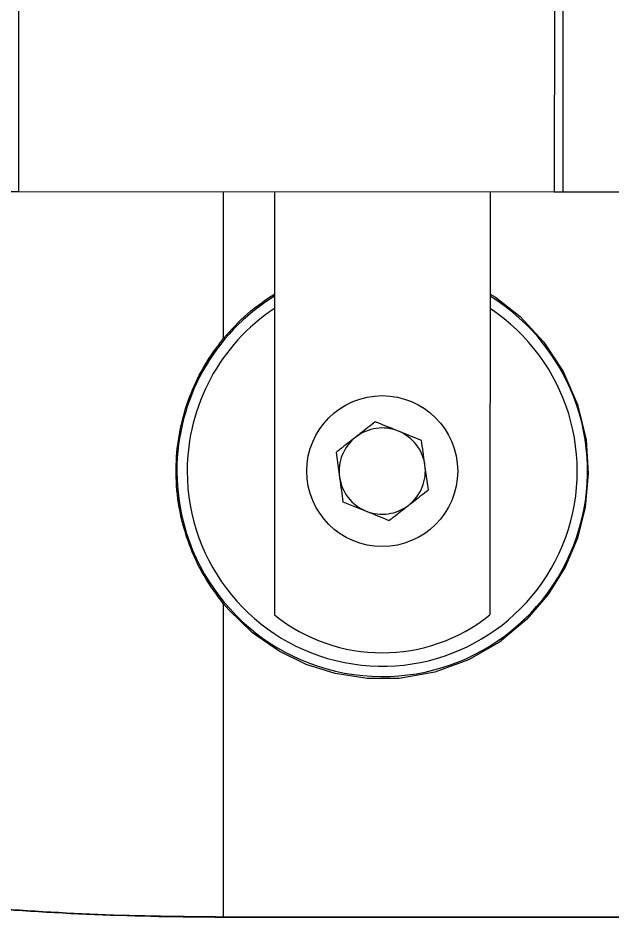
# Model space of a CAD drawing. Extents: x 12.3 to 108.7, y 1.1 to 80.4.
# Drawn here: x 17.05 to 20.5, y 30.11 to 35.32 of the extents above; entities that cross this region are included whole.
import ezdxf

# ---------------------------------------------------------------- set-up
doc = ezdxf.new("R2010")
doc.units = 0
doc.header["$MEASUREMENT"] = 0
doc.layers.add('OBJECT', color=7, linetype='CONTINUOUS')

msp = doc.modelspace()

# ---------------------------------------------------------------- linework, layer by layer
at = {"layer": 'OBJECT'}
for p, q in [((17.057, 34.3121), (17.0582, 41.0871)), ((20.1633, 41.0866), (20.1622, 34.3116)), ((20.2128, 41.0866), (20.2117, 34.3116)), ((17.057, 34.3121), (20.1622, 34.3116)), ((18.2425, 34.3119), (18.2425, 33.4592)), ((18.5396, 34.3119), (18.5392, 31.8582)), ((19.7896, 34.3117), (19.7892, 31.858)), ((20.2117, 34.3116), (20.6391, 34.3115)), ((19.3919, 32.8694), (19.2581, 32.9235)), ((18.8967, 32.8), (18.9167, 32.6571)), ((19.4319, 32.5835), (19.4119, 32.7265)), ((18.9368, 32.5141), (19.0706, 32.46)), ((18.2425, 31.9244), (18.2425, 30.1068)), ((20.6343, 30.1068), (18.2425, 30.1068)), ((18.2425, 30.1068), (20.6343, 30.1068))]:
    msp.add_line(p, q, dxfattribs=at)
at = {"layer": 'OBJECT', "flags": 128}
for points in [[(17.0075, 34.3121), (17.0126, 34.3121), (17.0181, 34.3121), (17.024, 34.3121), (17.0302, 34.3121), (17.0367, 34.3121), (17.0434, 34.3121), (17.0502, 34.3121), (17.057, 34.3121)], [(20.1622, 34.3116), (20.169, 34.3116), (20.1758, 34.3116), (20.1825, 34.3116), (20.189, 34.3116), (20.1952, 34.3116), (20.2011, 34.3116), (20.2066, 34.3116), (20.2117, 34.3116)], [(19.7895, 33.7167), (19.8203, 33.6996), (19.9639, 33.5879), (20.1018, 33.4396), (20.2135, 33.2694), (20.2967, 33.0774), (20.3463, 32.8722), (20.3595, 32.6773), (20.3416, 32.4829), (20.296, 32.3039), (20.2246, 32.1352), (20.1244, 31.9737), (20.0009, 31.8307), (19.8436, 31.6999), (19.6654, 31.5971), (19.47, 31.5263), (19.2634, 31.4901), (19.0762, 31.4894), (18.8918, 31.5177), (18.7241, 31.5709), (18.5673, 31.6473), (18.412, 31.755), (18.2758, 31.8853), (18.2425, 31.9244), (18.2425, 31.9244)]]:
    msp.add_lwpolyline(points, dxfattribs=at)
at = {"layer": 'OBJECT'}
msp.add_circle((19.1643, 32.6918), 0.4375, dxfattribs=at)
for centre, radius, start, end in [((19.1643, 32.6918), 1.1909, 121.6464, 180), ((19.1643, 32.6918), 1.1909, 180, 58.334), ((19.1643, 32.6918), 1.1309, 123.5391, 180), ((19.1643, 32.6918), 1.1309, 180, 56.4413), ((19.1643, 32.6918), 0.25, 67.9778, 127.9778), ((19.1643, 32.6918), 0.25, 127.9778, 187.9778), ((19.1643, 32.6918), 0.25, 7.9778, 67.9778), ((19.1643, 32.6918), 0.25, 307.9778, 7.9778), ((19.1643, 32.6918), 0.25, 187.9778, 247.9778), ((19.1643, 32.6918), 0.25, 247.9778, 307.9778), ((19.1643, 32.6388), 1, 231.308, 308.6724), ((18.2425, 48.5536), 18.4468, 265.36585, 270)]:
    msp.add_arc(centre, radius, start, end, dxfattribs=at)
for points, knots in [([(18.2425, 33.4592), (18.2879, 33.5102), (18.3759, 33.609), (18.4862, 33.6827), (18.5395, 33.7184)], [0, 0, 0, 0, 0.516083, 1, 1, 1, 1]), ([(18.2425, 31.9244), (18.2035, 31.9768), (18.1257, 32.0818), (18.0417, 32.2625), (17.9866, 32.4553), (17.9641, 32.6527), (17.9741, 32.8472), (18.0125, 33.0329), (18.0792, 33.2077), (18.158, 33.3498), (18.2189, 33.4286), (18.2425, 33.4592)], [0, 0, 0, 0, 0.119596, 0.239148, 0.359103, 0.479024, 0.592264, 0.705524, 0.817364, 0.92924, 1, 1, 1, 1]), ([(19.1243, 32.9776), (19.0954, 32.9551), (19.0579, 32.9258), (19.0194, 32.8958), (19.0105, 32.8888)], [0, 0, 0, 0, 0.768151, 1, 1, 1, 1]), ([(19.2581, 32.9235), (19.2549, 32.9248), (19.2097, 32.9431), (19.1654, 32.961), (19.1243, 32.9776)], [0, 0, 0, 0, 0.0702134, 1, 1, 1, 1]), ([(19.0105, 32.8888), (18.9801, 32.8651), (18.9416, 32.835), (18.9045, 32.8061), (18.8967, 32.8)], [0, 0, 0, 0, 0.789, 1, 1, 1, 1]), ([(19.4119, 32.7265), (19.4114, 32.7298), (19.4047, 32.7781), (19.398, 32.8254), (19.3919, 32.8694)], [0, 0, 0, 0, 0.070214, 1, 1, 1, 1]), ([(18.9167, 32.6571), (18.9172, 32.6537), (18.924, 32.6054), (18.9306, 32.5581), (18.9368, 32.5141)], [0, 0, 0, 0, 0.070214, 1, 1, 1, 1]), ([(19.3182, 32.4947), (19.3271, 32.5017), (19.3656, 32.5317), (19.4031, 32.561), (19.4319, 32.5835)], [0, 0, 0, 0, 0.231849, 1, 1, 1, 1]), ([(19.2044, 32.4059), (19.2122, 32.412), (19.2493, 32.4409), (19.2878, 32.471), (19.3182, 32.4947)], [0, 0, 0, 0, 0.211001, 1, 1, 1, 1]), ([(19.0706, 32.46), (19.0738, 32.4587), (19.1189, 32.4404), (19.1632, 32.4225), (19.2044, 32.4059)], [0, 0, 0, 0, 0.070214, 1, 1, 1, 1]), ([(18.2425, 30.1068), (17.9999, 30.1092), (17.5143, 30.114), (17.0298, 30.1475), (16.7874, 30.1643)], [0, 0, 0, 0, 0.49961, 1, 1, 1, 1])]:
    msp.add_open_spline(points, degree=3, knots=knots, dxfattribs=at)

doc.saveas('drawing.dxf')
